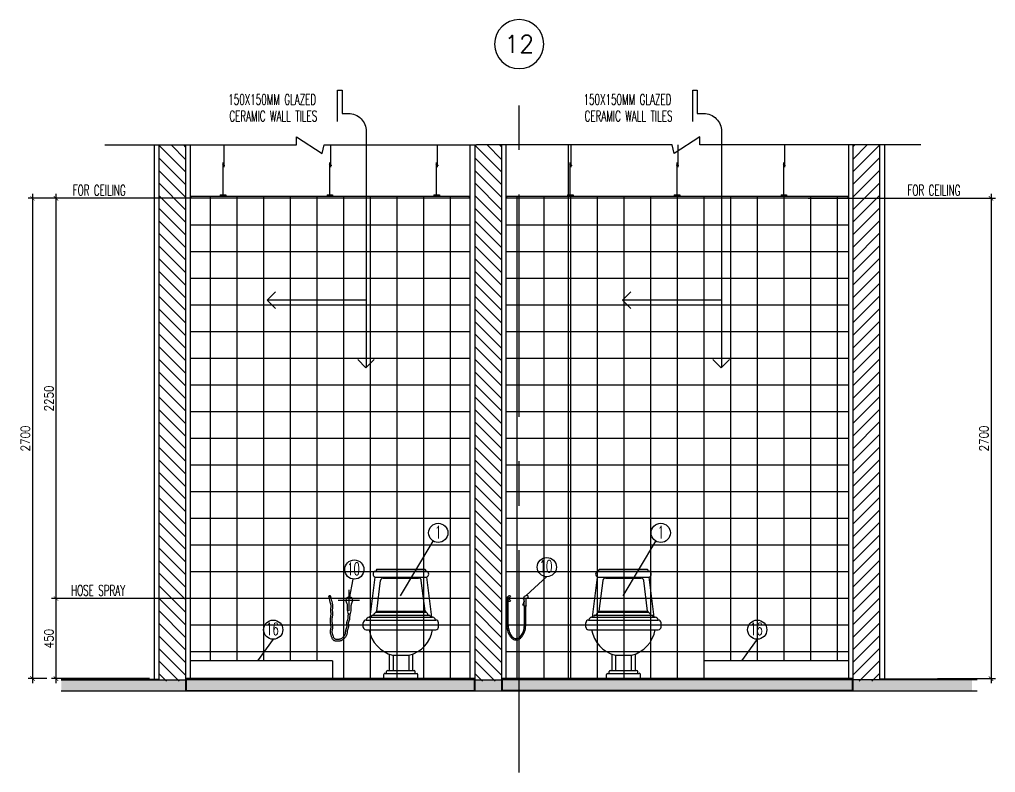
# Model space of a CAD drawing. Extents: x -203233 to -174356, y 196485 to 216410.
# Drawn here: x -195479 to -189994, y 205266 to 209499 of the extents above; entities that cross this region are included whole.
import ezdxf
from ezdxf.enums import TextEntityAlignment as Align

# ---------------------------------------------------------------- set-up
doc = ezdxf.new("R2010")
doc.units = 0
doc.header["$LTSCALE"] = 500
doc.header["$MEASUREMENT"] = 0
for name, pattern in [('CENTER2', [1.125, 0.75, -0.125, 0.125, -0.125]), ('CENTERX2', [4, 2.5, -0.5, 0.5, -0.5]), ('HIDDEN', [0.375, 0.25, -0.125]), ('HIDDEN2', [0.1875, 0.125, -0.0625])]:
    doc.linetypes.add(name, pattern=pattern)
doc.layers.get('0').update_dxf_attribs({"linetype": 'CONTINUOUS'})
doc.layers.get('DEFPOINTS').update_dxf_attribs({"linetype": 'CONTINUOUS'})
for name, color, linetype in [('A-SFIX', 2, 'CONTINUOUS'), ('AX-CR', 2, 'CONTINUOUS'), ('AX-TXT', 2, 'CONTINUOUS'), ('AXES', 11, 'CENTERX2'), ('AXIS', 11, 'CENTER2'), ('DIM1', 2, 'CONTINUOUS'), ('Dimout', 4, 'CONTINUOUS'), ('DW', 7, 'CONTINUOUS'), ('ELE', 3, 'CONTINUOUS'), ('ELV', 7, 'CONTINUOUS'), ('FIX', 2, 'CONTINUOUS'), ('HatchA', 11, 'CONTINUOUS'), ('Plaster', 7, 'CONTINUOUS'), ('SANI', 2, 'CONTINUOUS'), ('SETTING', 3, 'CONTINUOUS'), ('Tile', 5, 'CONTINUOUS'), ('TXT', 2, 'CONTINUOUS'), ('WALL', 6, 'CONTINUOUS'), ('WallPartition', 2, 'CONTINUOUS'), ('Windows', 9, 'CONTINUOUS')]:
    doc.layers.add(name, color=color, linetype=linetype)
doc.styles.add('DIM', font='simplex.shx', dxfattribs={"width": 0.85})
doc.styles.add('ROMANS', font='romans.shx', dxfattribs={"width": 0.6})
doc.dimstyles.new('DIM1-25', dxfattribs={"dimscale": 25, "dimtxt": 2, "dimasz": 1, "dimexe": 1, "dimexo": 1, "dimgap": 0.6, "dimtad": 1, "dimdec": 0, "dimdsep": 46, "dimtxsty": 'DIM', "dimblk1": 'ARCHTICK', "dimblk2": 'ARCHTICK', "dimsah": 1, "dimcen": 0.09, "dimdle": 1, "dimclrd": 256, "dimclrt": 2, "dimadec": 0, "dimazin": 0, "dimtfac": 1, "dimtdec": 0, "dimtix": 1, "dimtmove": 1, "dimatfit": 3, "dimldrblk": 'ARCHTICK', "dimfxl": 0, "dimtvp": 2, "dimtolj": 1, "dimtzin": 0, "dimarcsym": 0})

# ---------------------------------------------------------------- blocks, each defined once
blk = doc.blocks.new('A$C69CD438C')
at = {"layer": 'A-SFIX'}
for p, q in [((65.9, 603.8, 658.7), (356.8, 603.8, 658.7)), ((76.8, 614.7, 658.7), (345.8, 614.7, 658.7)), ((38.4, 345.8, 658.7), (65.9, 570.8, 658.7)), ((65.9, 570.8, 658.7), (356.8, 570.8, 658.7)), ((75.6, 378.7, 658.7), (96.7, 551.5, 658.7)), ((111.9, 565, 658.7), (310.7, 565, 658.7)), ((347, 378.7, 658.7), (326, 551.5, 658.7)), ((384.2, 345.8, 658.7), (356.8, 570.8, 658.7)), ((15.4, 329.3, 658.7), (407.3, 329.3, 658.7)), ((32.9, 345.8, 658.7), (389.7, 345.8, 658.7)), ((51.2, 356.8, 658.7), (371.4, 356.8, 658.7)), ((70, 373.2, 658.7), (352.6, 373.2, 658.7)), ((75.6, 378.7, 658.7), (347, 378.7, 658.7)), ((0, 289.8, 658.7), (0, 314, 658.7)), ((15.4, 274.4, 658.7), (407.3, 274.4, 658.7)), ((422.6, 289.8, 658.7), (422.6, 314, 658.7)), ((145.5, 137.8, 658.7), (145.5, 46.1, 658.7)), ((164.7, 131.7, 658.7), (258, 131.7, 658.7)), ((167.4, 131.7, 658.7), (167.4, 46.1, 658.7)), ((255.2, 131.7, 658.7), (255.2, 46.1, 658.7)), ((277.2, 137.8, 658.7), (277.2, 46.1, 658.7)), ((115.6, 0, 658.7), (115.6, 23.1, 658.7)), ((307.1, 0), (115.6, 0)), ((122.2, 29.6, 658.7), (300.5, 29.6, 658.7)), ((130.5, 29.6, 658.7), (130.5, 39.5, 658.7)), ((137.1, 46.1, 658.7), (285.5, 46.1, 658.7)), ((292.1, 29.6, 658.7), (292.1, 39.5, 658.7)), ((307.1, 0, 658.7), (307.1, 23.1, 658.7))]:
    blk.add_line(p, q, dxfattribs=at)
for centre, radius, start, end in [((72.7, 587.3, 658.7), 17.8, 112.6199, 247.3801), ((79.6, 606.5, 658.7), 8.68, 108.4349, 198.4349), ((343, 606.5, 658.7), 8.68, 341.5651, 71.5651), ((349.9, 587.3, 658.7), 17.8, 292.6199, 67.3801), ((111.9, 549.6, 658.7), 15.4, 90, 173.047), ((310.7, 549.6, 658.7), 15.4, 6.953, 90), ((15.4, 314, 658.7), 15.4, 90, 180), ((35.7, 326.6, 658.7), 19.4, 98.1301, 171.8699), ((58.5, 343.3, 658.7), 15.3, 118.3046, 170.726), ((92.8, 342.2, 658.7), 38.5, 126.2886, 157.7863), ((76.4, 372.4, 658.7), 6.42, 96.9853, 172.0974), ((346.2, 372.4, 658.7), 6.42, 7.9026, 83.0147), ((329.8, 342.2, 658.7), 38.5, 22.2137, 53.7114), ((364.2, 343.3, 658.7), 15.3, 9.274, 61.6954), ((387, 326.6, 658.7), 19.4, 8.1301, 81.8699), ((407.3, 314, 658.7), 15.4, 0, 90), ((15.4, 289.8, 658.7), 15.4, 180, 270), ((208.2, 304.1, 658.7), 177.8, 189.598, 255.8207), ((214.4, 304.1, 658.7), 177.8, 284.1793, 350.402), ((407.3, 289.8, 658.7), 15.4, 270, 0), ((122.2, 23.1, 658.7), 6.59, 90, 180), ((137.1, 39.5, 658.7), 6.59, 90, 180), ((285.5, 39.5, 658.7), 6.59, 0, 90), ((300.5, 23.1, 658.7), 6.59, 0, 90)]:
    blk.add_arc(centre, radius, start, end, dxfattribs=at)
blk = doc.blocks.new('walling')
at = {"layer": 'ELV'}
blk.add_line((0.1363, -1.1797), (-0.4198, -1.1797), dxfattribs=at)
blk.add_lwpolyline([(-0.025, -0.176), (-0.025, 0), (0, 0), (0, -0.1306), (0.0363, -0.1306, -0.414214), (0.1363, -0.2306), (0.1363, -1.5582)], format="xyb", dxfattribs=at)
at = {"layer": 'WALL'}
for p, q in [((-0.4198, -1.1797), (-0.3736, -1.1334)), ((-0.4198, -1.1797), (-0.3736, -1.2259)), ((0.1345, -1.56), (0.0882, -1.5137)), ((0.1345, -1.56), (0.1808, -1.5137))]:
    blk.add_line(p, q, dxfattribs=at)
at = {"layer": 'TXT', "style": 'ROMANS', "width": 0.6}
for s, p in [('150X150MM GLAZED', (-0.639, -0.0816)), ('CERAMIC WALL TILES', (-0.6331, -0.1746))]:
    blk.add_text(s, height=0.06, dxfattribs=at).set_placement(p)
blk = doc.blocks.new('GAN')
for p, q in [((-0.0212, 0.1644), (-0.0212, 0.29)), ((-0.0155, 0.01), (-0.0155, 0.1918)), ((0, 0.01), (-0.031, 0.01)), ((-0.031, 0.01), (-0.031, 0)), ((0, 0.01), (0, 0))]:
    blk.add_line(p, q)
blk.add_lwpolyline([(-0.0118, 0.184), (-0.024, 0.1754), (-0.0113, 0.1703)])
blk = doc.blocks.new('A$C03B742BD')
at = {"layer": 'SANI'}
for p, q in [((0, 0.238), (0, 0.247)), ((0.003, 0.25), (0.01, 0.25)), ((0.003, 0.235), (0.007, 0.235)), ((0.01, 0.192), (0.01, 0.232)), ((0.0225, 0.192), (0.0225, 0.2375)), ((0.0225, 0.221), (0.0291, 0.197)), ((0.1091, 0.234), (0.1003, 0.2428)), ((0.1091, 0.2324), (0.1003, 0.2237)), ((0.1155, 0.2404), (0.1067, 0.2492)), ((0.1155, 0.2261), (0.1067, 0.2173)), ((0.012, 0.19), (0.0205, 0.19)), ((0.0225, 0.2172), (0.0282, 0.1967))]:
    blk.add_line(p, q, dxfattribs=at)
for points in [[(0.12, 0.2271), (0.12, 0.09, -0.060702), (0.1156, 0.0539, -0.074102), (0.1043, 0.0264, -0.106911), (0.0852, 0.0059, -0.152771), (0.0663, 0, -0.152771), (0.0473, 0.0059, -0.106911), (0.0282, 0.0264, -0.074102), (0.0169, 0.0539, -0.060702), (0.0125, 0.09), (0.0125, 0.19)], [(0.1125, 0.2231), (0.1125, 0.09, -0.060702), (0.1083, 0.0557, -0.074102), (0.0978, 0.0302, -0.106911), (0.0809, 0.0121, -0.152771), (0.0663, 0.0075, -0.152771), (0.0516, 0.0121, -0.106911), (0.0347, 0.0302, -0.074102), (0.0242, 0.0557, -0.060702), (0.02, 0.09), (0.02, 0.19)], [(0.0225, 0.2283, 0.064258), (0.0248, 0.2292, 0.106392), (0.0269, 0.2311, 0.159292), (0.0277, 0.2335, 0.159292), (0.0269, 0.236, 0.106392), (0.0248, 0.2379, 0.066222), (0.0224, 0.2388, 0.057624)], [(0.0225, 0.2303, 0.046557), (0.0238, 0.2309, 0.106392), (0.0253, 0.2323, 0.159292), (0.0257, 0.2335, 0.159292), (0.0253, 0.2348, 0.106392), (0.0238, 0.2362, 0.046557), (0.0225, 0.2367, 0.057624)]]:
    blk.add_lwpolyline(points, format="xyb", dxfattribs=at)
blk.add_circle((0.1163, 0.2332), 0.0072, dxfattribs=at)
for centre, radius, start, end in [((0.003, 0.247), 0.003, 90, 180), ((0.003, 0.238), 0.003, 180, 270), ((0.007, 0.232), 0.003, 0, 90), ((0.01, 0.2375), 0.0125, 0, 90), ((0.1035, 0.246), 0.0045, 45, 225), ((0.1035, 0.2205), 0.0045, 135, 315), ((0.012, 0.192), 0.002, 180, 270), ((0.0205, 0.192), 0.002, 270, 0), ((0.0286, 0.1968), 0.0005, 194.5389, 16.2381)]:
    blk.add_arc(centre, radius, start, end, dxfattribs=at)
blk = doc.blocks.new('A$C54676CD1')
at = {"layer": 'AXIS', "linetype": 'CENTER2', "ltscale": 10}
for p, q in [((0.1153, 0.1709), (0.1153, 0.29)), ((0.1716, 0.2302), (0.0525, 0.2302))]:
    blk.add_line(p, q, dxfattribs=at)
at = {"layer": 'DIM1', "linetype": 'HIDDEN'}
for points in [[(0.1196, 0.156), (0.1183, 0.1482), (0.1175, 0.142), (0.117, 0.1369), (0.1167, 0.1328), (0.1165, 0.1294), (0.1164, 0.1262), (0.1161, 0.1231), (0.1155, 0.1198), (0.1146, 0.1167), (0.1135, 0.1137), (0.1124, 0.1111), (0.1114, 0.1087), (0.1105, 0.1066), (0.1099, 0.1048), (0.1094, 0.1033), (0.1092, 0.1022), (0.1092, 0.1011), (0.1093, 0.0997), (0.1095, 0.0979), (0.1099, 0.0957), (0.1104, 0.0932), (0.1108, 0.0902), (0.111, 0.0869), (0.1109, 0.0832), (0.1103, 0.0796), (0.1094, 0.0762), (0.1084, 0.0731), (0.1073, 0.0702), (0.1063, 0.0674), (0.1053, 0.0648), (0.1046, 0.0625), (0.104, 0.0602), (0.1036, 0.058), (0.1033, 0.0555), (0.1031, 0.0527), (0.1028, 0.0497), (0.1025, 0.0464), (0.102, 0.0428), (0.1012, 0.039), (0.1, 0.0351), (0.0983, 0.0312), (0.0963, 0.0275), (0.094, 0.0241), (0.0915, 0.0208), (0.0889, 0.0178), (0.0862, 0.0149), (0.0834, 0.0123), (0.0806, 0.01), (0.0778, 0.0079), (0.0749, 0.0061), (0.0719, 0.0045), (0.0689, 0.0032), (0.0658, 0.0022), (0.0627, 0.0014), (0.0595, 0.0008), (0.0563, 0.0004), (0.0529, 0.0001), (0.0494, 0), (0.0458, 0.0001), (0.042, 0.0004), (0.0382, 0.001), (0.0344, 0.0021), (0.0306, 0.0036), (0.0269, 0.0059), (0.0237, 0.0088), (0.0212, 0.012), (0.0194, 0.0153), (0.018, 0.0186), (0.0169, 0.0217), (0.016, 0.0246), (0.0152, 0.0273), (0.0145, 0.0298), (0.0137, 0.0322), (0.0128, 0.0347), (0.0119, 0.0374), (0.011, 0.0402), (0.0102, 0.0433), (0.0095, 0.0465), (0.0091, 0.05), (0.0089, 0.0537), (0.0092, 0.0573), (0.0097, 0.0607), (0.0103, 0.064), (0.011, 0.0671), (0.0116, 0.0702), (0.012, 0.0732), (0.0124, 0.0763), (0.0125, 0.0795), (0.0124, 0.0831), (0.012, 0.087), (0.0115, 0.0913), (0.0109, 0.0959), (0.0102, 0.1007), (0.0096, 0.1057), (0.0092, 0.1108), (0.009, 0.1161), (0.009, 0.1212), (0.0094, 0.1262), (0.0099, 0.1309), (0.0105, 0.1354), (0.0111, 0.1396), (0.0117, 0.1435), (0.0122, 0.1471), (0.0125, 0.1503), (0.0126, 0.1533), (0.0126, 0.1563), (0.0125, 0.1592), (0.0123, 0.1622), (0.012, 0.1652), (0.0118, 0.1684), (0.0116, 0.1717), (0.0115, 0.1752), (0.0116, 0.1787), (0.0118, 0.1822), (0.012, 0.1855), (0.0123, 0.1887), (0.0126, 0.1917), (0.0127, 0.1946), (0.0128, 0.1973), (0.0128, 0.1998), (0.0125, 0.2023), (0.0121, 0.2051), (0.0113, 0.2089), (0.0101, 0.214), (0.0085, 0.2207), (0.0062, 0.2293), (0.0034, 0.2403), (0, 0.254)], [(0.1097, 0.1576), (0.1084, 0.1496), (0.1076, 0.1431), (0.107, 0.1378), (0.1067, 0.1334), (0.1066, 0.1299), (0.1064, 0.127), (0.1062, 0.1244), (0.1057, 0.1221), (0.1051, 0.1197), (0.1042, 0.1174), (0.1032, 0.115), (0.1022, 0.1127), (0.1012, 0.1103), (0.1004, 0.1079), (0.0997, 0.1056), (0.0993, 0.1032), (0.0992, 0.1009), (0.0993, 0.0986), (0.0997, 0.0963), (0.1001, 0.0939), (0.1005, 0.0916), (0.1009, 0.0892), (0.101, 0.0867), (0.1009, 0.0842), (0.1005, 0.0817), (0.0998, 0.0791), (0.099, 0.0764), (0.098, 0.0737), (0.0969, 0.0709), (0.0959, 0.0681), (0.095, 0.0653), (0.0942, 0.0624), (0.0937, 0.0595), (0.0933, 0.0565), (0.0931, 0.0535), (0.0929, 0.0506), (0.0926, 0.0476), (0.0922, 0.0446), (0.0915, 0.0416), (0.0906, 0.0386), (0.0893, 0.0356), (0.0877, 0.0327), (0.0858, 0.0298), (0.0837, 0.0271), (0.0815, 0.0245), (0.0792, 0.0221), (0.0768, 0.0198), (0.0745, 0.0179), (0.0722, 0.0162), (0.0699, 0.0148), (0.0676, 0.0136), (0.0653, 0.0126), (0.063, 0.0118), (0.0605, 0.0112), (0.0579, 0.0107), (0.0552, 0.0103), (0.0523, 0.0101), (0.0493, 0.01), (0.0463, 0.0101), (0.0433, 0.0103), (0.0404, 0.0108), (0.0376, 0.0116), (0.0351, 0.0126), (0.0329, 0.0139), (0.0311, 0.0156), (0.0296, 0.0176), (0.0283, 0.0198), (0.0273, 0.0222), (0.0264, 0.0248), (0.0256, 0.0274), (0.0248, 0.0301), (0.024, 0.0328), (0.0232, 0.0354), (0.0223, 0.038), (0.0214, 0.0405), (0.0206, 0.043), (0.0199, 0.0456), (0.0194, 0.0482), (0.019, 0.0508), (0.019, 0.0535), (0.0192, 0.0562), (0.0196, 0.0591), (0.0201, 0.062), (0.0208, 0.0652), (0.0214, 0.0685), (0.022, 0.0719), (0.0223, 0.0756), (0.0225, 0.0795), (0.0223, 0.0837), (0.022, 0.088), (0.0214, 0.0926), (0.0208, 0.0972), (0.0201, 0.102), (0.0196, 0.1067), (0.0192, 0.1115), (0.019, 0.1162), (0.019, 0.1208), (0.0193, 0.1253), (0.0198, 0.1297), (0.0204, 0.134), (0.021, 0.1381), (0.0216, 0.1421), (0.0221, 0.146), (0.0225, 0.1497), (0.0226, 0.1532), (0.0226, 0.1565), (0.0225, 0.1598), (0.0222, 0.1629), (0.022, 0.166), (0.0217, 0.1691), (0.0216, 0.1721), (0.0215, 0.1752), (0.0216, 0.1783), (0.0217, 0.1815), (0.022, 0.1846), (0.0223, 0.1878), (0.0225, 0.191), (0.0227, 0.1942), (0.0228, 0.1973), (0.0227, 0.2004), (0.0225, 0.2035), (0.0219, 0.2069), (0.0211, 0.2111), (0.0199, 0.2163), (0.0182, 0.2231), (0.0159, 0.2318), (0.0131, 0.2428), (0.0097, 0.2564)]]:
    blk.add_lwpolyline(points, dxfattribs=at)
at = {"layer": 'DIM1'}
blk.add_circle((0.0046, 0.2544), 0.00364, dxfattribs=at)
at = {"layer": 'SETTING'}
for p, q in [((0.1037, 0.2112), (0.0958, 0.229)), ((0.1268, 0.2112), (0.1347, 0.229)), ((0.1053, 0.1733), (0.1053, 0.2039)), ((0.1067, 0.1648), (0.1058, 0.1685)), ((0.1089, 0.1585), (0.1067, 0.1648)), ((0.124, 0.1658), (0.1247, 0.1685)), ((0.1253, 0.1733), (0.1253, 0.2039)), ((0.1144, 0.1503), (0.1089, 0.1585)), ((0.1147, 0.1503), (0.1205, 0.1567)), ((0.1223, 0.1606), (0.1235, 0.1639))]:
    blk.add_line(p, q, dxfattribs=at)
for centre, radius, start, end in [((0.1153, 0.2302), 0.02, 4.7712, 175.2288), ((0.1013, 0.2314), 0.006, 175.2288, 203.9684), ((0.1292, 0.2314), 0.006, 336.0316, 4.7712), ((0.0873, 0.2039), 0.018, 0, 23.9684), ((0.0973, 0.206), 0.008, 0, 23.9684), ((0.1253, 0.1733), 0.02, 180, 193.7048), ((0.1046, 0.1705), 0.02, 340.7517, 346.2952), ((0.1053, 0.1733), 0.02, 346.2952, 0), ((0.1433, 0.2039), 0.018, 156.0316, 180), ((0.1333, 0.206), 0.008, 156.0316, 180), ((0.1034, 0.1672), 0.02, 328.3138, 340.7517)]:
    blk.add_arc(centre, radius, start, end, dxfattribs=at)
blk = doc.blocks.new('AXU')
at = {"layer": 'AX-CR'}
blk.add_circle((0, 350), 350, dxfattribs=at)
at = {"layer": 'AX-TXT', "style": 'ROMANS'}
blk.add_attdef('AX', text='', height=250, dxfattribs=at).set_placement((0, 350), align=Align.MIDDLE)
blk = doc.blocks.new('_ARCHTICK')
at = {"color": 0, "linetype": 'ByBlock', "const_width": 0.15}
blk.add_lwpolyline([(-0.5, -0.5), (0.5, 0.5)], dxfattribs=at)
blk = doc.blocks.new('*D65')
at = {"layer": 'DEFPOINTS', "color": 0}
for p in [(-194269.8, 208494.1), (-195405.7, 205794.1), (-195299.8, 205794.1)]:
    blk.add_point(p, dxfattribs=at)
at = {"layer": 'Dimout', "color": 0, "lineweight": -2}
for p, q in [((-194294.8, 208494.1), (-195430.7, 208494.1)), ((-195324.8, 205794.1), (-195430.7, 205794.1))]:
    blk.add_line(p, q, dxfattribs=at)
at = {"layer": 'Dimout', "lineweight": -2}
blk.add_line((-195405.7, 208519.1), (-195405.7, 205769.1), dxfattribs=at)
at = {"layer": 'Dimout', "lineweight": -2, "xscale": 25, "yscale": 25, "zscale": 25}
for p, rotation in [((-195405.7, 208494.1), 90), ((-195405.7, 205794.1), 270)]:
    blk.add_blockref('_ARCHTICK', p, dxfattribs=dict(at, rotation=rotation))
at = {"layer": 'Dimout', "color": 2, "insert": (-195445.7, 207144.1), "char_height": 50, "attachment_point": 5, "rotation": 90, "style": 'DIM'}
blk.add_mtext('\\A1;2700', dxfattribs=at)
blk = doc.blocks.new('*D64')
at = {"layer": 'DEFPOINTS', "color": 0}
for p in [(-195273.2, 206244.1), (-194417.3, 206244.1), (-194722.3, 205794.1)]:
    blk.add_point(p, dxfattribs=at)
at = {"layer": 'Dimout', "color": 0, "lineweight": -2}
for p, q in [((-194442.3, 206244.1), (-195298.2, 206244.1)), ((-194747.3, 205794.1), (-195298.2, 205794.1))]:
    blk.add_line(p, q, dxfattribs=at)
at = {"layer": 'Dimout', "lineweight": -2}
blk.add_line((-195273.2, 205769.1), (-195273.2, 206269.1), dxfattribs=at)
at = {"layer": 'Dimout', "lineweight": -2, "xscale": 25, "yscale": 25, "zscale": 25}
for p, rotation in [((-195273.2, 206244.1), 90), ((-195273.2, 205794.1), 270)]:
    blk.add_blockref('_ARCHTICK', p, dxfattribs=dict(at, rotation=rotation))
at = {"layer": 'Dimout', "color": 2, "insert": (-195313.2, 206019.1), "char_height": 50, "attachment_point": 5, "rotation": 90, "style": 'DIM'}
blk.add_mtext('\\A1;450', dxfattribs=at)
blk = doc.blocks.new('*D63')
at = {"layer": 'DEFPOINTS', "color": 0}
for p in [(-195273.2, 208494.1), (-194778.1, 208494.1), (-194417.3, 206244.1)]:
    blk.add_point(p, dxfattribs=at)
at = {"layer": 'Dimout', "color": 0, "lineweight": -2}
for p, q in [((-194803.1, 208494.1), (-195298.2, 208494.1)), ((-194442.3, 206244.1), (-195298.2, 206244.1))]:
    blk.add_line(p, q, dxfattribs=at)
at = {"layer": 'Dimout', "lineweight": -2}
blk.add_line((-195273.2, 206219.1), (-195273.2, 208519.1), dxfattribs=at)
at = {"layer": 'Dimout', "lineweight": -2, "xscale": 25, "yscale": 25, "zscale": 25}
for p, rotation in [((-195273.2, 208494.1), 90), ((-195273.2, 206244.1), 270)]:
    blk.add_blockref('_ARCHTICK', p, dxfattribs=dict(at, rotation=rotation))
at = {"layer": 'Dimout', "color": 2, "insert": (-195313.2, 207369.1), "char_height": 50, "attachment_point": 5, "rotation": 90, "style": 'DIM'}
blk.add_mtext('\\A1;2250', dxfattribs=at)
blk = doc.blocks.new('*D70')
at = {"layer": 'DEFPOINTS', "color": 0}
for p in [(-191070.8, 208494.1), (-190345.5, 205794.1), (-190018.8, 205794.1)]:
    blk.add_point(p, dxfattribs=at)
at = {"layer": 'Dimout', "color": 0, "lineweight": -2}
for p, q in [((-191045.8, 208494.1), (-189993.8, 208494.1)), ((-190320.5, 205794.1), (-189993.8, 205794.1))]:
    blk.add_line(p, q, dxfattribs=at)
at = {"layer": 'Dimout', "lineweight": -2}
blk.add_line((-190018.8, 208519.1), (-190018.8, 205769.1), dxfattribs=at)
at = {"layer": 'Dimout', "lineweight": -2, "xscale": 25, "yscale": 25, "zscale": 25}
for p, rotation in [((-190018.8, 208494.1), 90), ((-190018.8, 205794.1), 270)]:
    blk.add_blockref('_ARCHTICK', p, dxfattribs=dict(at, rotation=rotation))
at = {"layer": 'Dimout', "color": 2, "insert": (-190058.8, 207144.1), "char_height": 50, "attachment_point": 5, "rotation": 90, "style": 'DIM'}
blk.add_mtext('\\A1;2700', dxfattribs=at)

msp = doc.modelspace()

# ---------------------------------------------------------------- hatches: boundary and pattern name
at = {"layer": 'HatchA'}
h = msp.add_hatch(dxfattribs=at)
h.set_pattern_fill('ANSI31', color=256, scale=400, style=0)
h.set_pattern_definition([(135, (-402412.92, 5327.386), (35.355339, 35.355339), [])])
h.paths.add_polyline_path([(-194695.3, 208794.1), (-194545.3, 208794.1), (-194545.3, 205779.1), (-194695.3, 205779.1)])
h = msp.add_hatch(dxfattribs=at)
h.set_pattern_fill('ANSI31', color=256, scale=400, style=0)
h.set_pattern_definition([(135, (-400637.92, 5327.386), (35.355339, 35.355339), [])])
h.paths.add_polyline_path([(-192920.3, 208794.1), (-192770.3, 208794.1), (-192770.3, 205779.1), (-192920.3, 205779.1)])
h = msp.add_hatch(dxfattribs=at)
h.set_pattern_fill('ANSI31', color=256, scale=400, style=0)
h.set_pattern_definition([(45, (17072.346, 5327.386), (-35.355339, 35.355339), [])])
h.paths.add_polyline_path([(-190645.3, 208794.1), (-190795.3, 208794.1), (-190795.3, 205779.1), (-190645.3, 205779.1)])
at = {"layer": 'Windows'}
h = msp.add_hatch(dxfattribs=at)
h.set_pattern_fill('AR-SAND', color=256, scale=25, style=0)
h.set_pattern_definition([(37.5, (0, 0), (-1.574834, 48.170594), [0, -38, 0, -42.5, 0, -40.625]), (7.5, (0, 0), (44.244418, 70.553652), [0, -20.5, 0, -34.25, 0, -13.125]), (327.5, (-30.75, 0), (77.8535465, 0.1414763), [0, -12.5, 0, -45, 0, -58.75]), (317.5, (-30.75, 0), (75.153165, 21.941889), [0, -6.25, 0, -29.5, 0, -33.75])])
h.paths.add_polyline_path([(-194545.3, 205788.1), (-195244.2, 205788.1), (-195244.2, 205724.1), (-194545.3, 205724.1)])
h.paths.add_polyline_path([(-192924.3, 205788.1), (-194541.3, 205788.1), (-194541.3, 205728.1), (-192924.3, 205728.1)])
h.paths.add_polyline_path([(-192770.3, 205788.1), (-192920.3, 205788.1), (-192920.3, 205724.1), (-192770.3, 205724.1)])
h.paths.add_polyline_path([(-192670.3, 205788.1), (-192766.3, 205788.1), (-192766.3, 205728.1), (-192670.3, 205728.1)])
h.paths.add_polyline_path([(-190799.3, 205788.1), (-192670.3, 205788.1), (-192670.3, 205728.1), (-190799.3, 205728.1)])
h.paths.add_polyline_path([(-190125.2, 205788.1), (-190795.3, 205788.1), (-190795.3, 205724.1), (-190125.2, 205724.1)])

# ---------------------------------------------------------------- linework, layer by layer
for p, q in [((-192951, 208504.1), (-194516.6, 208504.1)), ((-190824, 208504.1), (-192741.6, 208504.1))]:
    msp.add_line(p, q)
at = {"layer": 'A-SFIX'}
for p, q in [((-193720.3, 205894.1), (-194520.3, 205894.1)), ((-193720.3, 205894.1), (-193720.3, 205794.1)), ((-190820.3, 205894.1), (-191632.8, 205894.1)), ((-191632.8, 205894.1), (-191632.8, 205794.1))]:
    msp.add_line(p, q, dxfattribs=at)
at = {"layer": 'AXES'}
msp.add_line((-192670.3, 205266.3), (-192670.3, 209223.4), dxfattribs=at)
at = {"layer": 'DW'}
for p, q in [((-193336.7, 206259.1), (-193153, 206567)), ((-192086.3, 206259.1), (-191902.6, 206567)), ((-193606.1, 206354), (-193625.1, 206244.3))]:
    msp.add_line(p, q, dxfattribs=at)
at = {"layer": 'ELE'}
for points in [[(-194999.2, 208794.1), (-193921.4, 208794.1), (-193921.4, 208839.3), (-193777.9, 208745.8), (-193766.1, 208794.1), (-193766.1, 208794.1), (-192911.3, 208794.1)], [(-190413.1, 208794.1), (-191655.8, 208794.1), (-191655.8, 208839.3), (-191799.2, 208745.8), (-191811.1, 208794.1), (-191811.1, 208794.1), (-192911.3, 208794.1)]]:
    msp.add_lwpolyline(points, dxfattribs=at)
at = {"layer": 'FIX', "color": 2}
for p, q in [((-192515.1, 206367.2), (-192630.9, 206261.2)), ((-194052.7, 206015.3), (-194140.7, 205894.1)), ((-191332.8, 206015.3), (-191420.9, 205894.1))]:
    msp.add_line(p, q, dxfattribs=at)
for centre in [(-193125.3, 206613.4), (-191875, 206613.4), (-193596.9, 206407.1), (-192515.1, 206421.1), (-194052.7, 206069.2), (-191332.8, 206069.2)]:
    msp.add_circle(centre, 54, dxfattribs=at)
at = {"layer": 'Plaster'}
for p, q in [((-194722.3, 208794.1), (-194722.3, 205791.1)), ((-194520.3, 208794.1), (-194520.3, 205794.1)), ((-192947.3, 208794.1), (-192947.3, 205794.1)), ((-192745.3, 208794.1), (-192745.3, 205794.1)), ((-192395.3, 208794.1), (-192395.3, 205794.1)), ((-190820.3, 208794.1), (-190820.3, 205794.1)), ((-190618.3, 208794.1), (-190618.3, 205794.1)), ((-194516.6, 208504.1), (-194516.6, 208494.1)), ((-194516.6, 208504.1), (-194516.6, 208494.1)), ((-192951, 208504.1), (-192951, 208494.1)), ((-192951, 208504.1), (-192951, 208494.1)), ((-192741.6, 208504.1), (-192741.6, 208494.1)), ((-192741.6, 208504.1), (-192741.6, 208494.1)), ((-190824, 208504.1), (-190824, 208494.1)), ((-190824, 208504.1), (-190824, 208494.1)), ((-190824, 208504.1), (-190824, 208494.1)), ((-195244.2, 205791.1), (-194695.3, 205791.1)), ((-192920.3, 205794.1), (-194545.3, 205794.1)), ((-192920.3, 205788.1), (-194545.3, 205788.1)), ((-190795.3, 205794.1), (-192770.3, 205794.1)), ((-190795.3, 205788.1), (-192770.3, 205788.1)), ((-190096.4, 205791.1), (-190645.3, 205791.1))]:
    msp.add_line(p, q, dxfattribs=at)
at = {"layer": 'Tile'}
for p, q in [((-192947.3, 208494.1), (-194520.3, 208494.1)), ((-194407.8, 208504.1), (-194407.8, 205894.1)), ((-194257.8, 208504.1), (-194257.8, 205894.1)), ((-194107.8, 208504.1), (-194107.8, 205894.1)), ((-193957.8, 208504.1), (-193957.8, 205894.1)), ((-193807.8, 208504.1), (-193807.8, 205894.1)), ((-193657.8, 208504.1), (-193657.8, 205794.1)), ((-193507.8, 208504.1), (-193507.8, 205794.1)), ((-193357.8, 208504.1), (-193357.8, 205794.1)), ((-193207.8, 208504.1), (-193207.8, 205794.1)), ((-193057.8, 208504.1), (-193057.8, 205794.1)), ((-190820.3, 208494.1), (-192745.3, 208494.1)), ((-192682.8, 208504.1), (-192682.8, 205794.1)), ((-192532.8, 208504.1), (-192532.8, 205794.1)), ((-192382.8, 208504.1), (-192382.8, 205794.1)), ((-192232.8, 208504.1), (-192232.8, 205794.1)), ((-192082.8, 208504.1), (-192082.8, 205794.1)), ((-191932.8, 208504.1), (-191932.8, 205794.1)), ((-191782.8, 208504.1), (-191782.8, 205794.1)), ((-191632.8, 208504.1), (-191632.8, 205794.1)), ((-191482.8, 208504.1), (-191482.8, 205894.1)), ((-191332.8, 208504.1), (-191332.8, 205894.1)), ((-191182.8, 208504.1), (-191182.8, 205894.1)), ((-191032.8, 208504.1), (-191032.8, 205894.1)), ((-190882.8, 208504.1), (-190882.8, 205894.1)), ((-192947.3, 208344.1), (-194520.3, 208344.1)), ((-190820.3, 208344.1), (-192745.3, 208344.1)), ((-192947.3, 208194.1), (-194520.3, 208194.1)), ((-190820.3, 208194.1), (-192745.3, 208194.1)), ((-192947.3, 208044.1), (-194520.3, 208044.1)), ((-190820.3, 208044.1), (-192745.3, 208044.1)), ((-192947.3, 207894.1), (-194520.3, 207894.1)), ((-190820.3, 207894.1), (-192745.3, 207894.1)), ((-192947.3, 207744.1), (-194520.3, 207744.1)), ((-190820.3, 207744.1), (-192745.3, 207744.1)), ((-192947.3, 207594.1), (-194520.3, 207594.1)), ((-190820.3, 207594.1), (-192745.3, 207594.1)), ((-192947.3, 207444.1), (-194520.3, 207444.1)), ((-190820.3, 207444.1), (-192745.3, 207444.1)), ((-192947.3, 207294.1), (-194520.3, 207294.1)), ((-190820.3, 207294.1), (-192745.3, 207294.1)), ((-192947.3, 207144.1), (-194520.3, 207144.1)), ((-190820.3, 207144.1), (-192745.3, 207144.1)), ((-192947.3, 206994.1), (-194520.3, 206994.1)), ((-190820.3, 206994.1), (-192745.3, 206994.1)), ((-192947.3, 206844.1), (-194520.3, 206844.1)), ((-190820.3, 206844.1), (-192745.3, 206844.1)), ((-192947.3, 206694.1), (-194520.3, 206694.1)), ((-190820.3, 206694.1), (-192745.3, 206694.1)), ((-192947.3, 206544.1), (-194520.3, 206544.1)), ((-190820.3, 206544.1), (-192745.3, 206544.1)), ((-192947.3, 206394.1), (-194520.3, 206394.1)), ((-190820.3, 206394.1), (-192745.3, 206394.1)), ((-192947.3, 206244.1), (-194520.3, 206244.1)), ((-190820.3, 206244.1), (-192745.3, 206244.1)), ((-192947.3, 206094.1), (-194520.3, 206094.1)), ((-190820.3, 206094.1), (-192745.3, 206094.1)), ((-192947.3, 205944.1), (-194520.3, 205944.1)), ((-190820.3, 205944.1), (-192745.3, 205944.1))]:
    msp.add_line(p, q, dxfattribs=at)
at = {"layer": 'WALL'}
for p, q in [((-194695.3, 208794.1), (-194695.3, 205788.1)), ((-194545.3, 208794.1), (-194545.3, 205724.1)), ((-192920.3, 208794.1), (-192920.3, 205724.1)), ((-192770.3, 208794.1), (-192770.3, 205724.1)), ((-190795.3, 208794.1), (-190795.3, 205724.1)), ((-190645.3, 208794.1), (-190645.3, 205788.1)), ((-195244.2, 205788.1), (-194545.3, 205788.1)), ((-194541.3, 205788.1), (-194541.3, 205728.1)), ((-192924.3, 205788.1), (-192924.3, 205728.1)), ((-192920.3, 205788.1), (-192770.3, 205788.1)), ((-192766.3, 205788.1), (-192766.3, 205728.1)), ((-190799.3, 205788.1), (-190799.3, 205728.1)), ((-190096.4, 205788.1), (-190795.3, 205788.1)), ((-190096.4, 205724.1), (-195244.2, 205724.1)), ((-194541.3, 205728.1), (-192924.3, 205728.1)), ((-190799.3, 205728.1), (-192766.3, 205728.1))]:
    msp.add_line(p, q, dxfattribs=at)
at = {"layer": 'WallPartition', "linetype": 'HIDDEN2', "const_width": 2}
for points in [[(-194543.3, 205788.1), (-194543.3, 205726.1), (-192922.3, 205726.1), (-192922.3, 205788.1)], [(-192768.3, 205788.1), (-192768.3, 205726.1), (-190797.3, 205726.1), (-190797.3, 205788.1)]]:
    msp.add_lwpolyline(points, dxfattribs=at)

# ---------------------------------------------------------------- block references
at = {"xscale": -1000, "yscale": 1000, "zscale": 1000}
for p in [(-194350, 208504.1), (-193750, 208504.1), (-193150, 208504.1), (-192399, 208504.1), (-191799, 208504.1), (-191199, 208504.1)]:
    msp.add_blockref('GAN', p, dxfattribs=at)
at = {"layer": 'A-SFIX'}
for p in [(-193546.5, 205794.1), (-192296.1, 205794.1)]:
    msp.add_blockref('A$C69CD438C', p, dxfattribs=at)
at = {"layer": 'AXES'}
ref = msp.add_blockref('AXU', (-192670.3, 209499.4), dxfattribs=dict(at, xscale=-0.3942857142857143, yscale=0.3942857142857143, zscale=0.3942857142857143, rotation=180))
ref.add_attrib('AX', '12', dxfattribs={"layer": 'AX-TXT', "color": 6, "height": 98.57, "style": 'ROMANS'}).set_placement((-192670.3, 209361.4), align=Align.MIDDLE)
at = {"layer": 'Plaster', "xscale": 1000, "yscale": 1000, "zscale": 1000}
msp.add_blockref('A$C54676CD1', (-193740.4, 206003.8), dxfattribs=at)
at = {"layer": 'SANI', "xscale": -1000, "yscale": 1000, "zscale": 1000}
msp.add_blockref('A$C03B742BD', (-192620.9, 206011.2), dxfattribs=at)
at = {"layer": 'WALL', "xscale": 1000, "yscale": 1000, "zscale": 1000}
for p in [(-193666.2, 209101.3), (-191669.7, 209101.3)]:
    msp.add_blockref('walling', p, dxfattribs=at)

# ---------------------------------------------------------------- texts
at = {"layer": 'TXT', "style": 'ROMANS', "width": 0.6}
for s, height, p in [('FOR CEILING', 60, (-195179.6, 208509.6)), ('FOR CEILING', 60, (-190488.4, 208509.6)), ('1', 70, (-193143.6, 206582.5)), ('1', 70, (-191893.2, 206582.5)), ('10', 70, (-193637.5, 206376.3)), ('10', 70, (-192555.7, 206390.2)), ('HOSE SPRAY', 60, (-195188.7, 206259.6)), ('16', 70, (-194093.3, 206038.3)), ('16', 70, (-191373.5, 206038.3))]:
    msp.add_text(s, height=height, dxfattribs=at).set_placement(p)

# ---------------------------------------------------------------- dimensions: what is measured, and where the dimension line sits
at = {"layer": 'Dimout'}
for base, p1, p2, picture, middle in [((-195405.7, 205794.1), (-194269.8, 208494.1), (-195299.8, 205794.1), '*D65', (-195445.7, 207144.1)), ((-195273.2, 208494.1), (-194417.3, 206244.1), (-194778.1, 208494.1), '*D63', (-195313.2, 207369.1)), ((-190018.8, 205794.1), (-191070.8, 208494.1), (-190345.5, 205794.1), '*D70', (-190058.8, 207144.1)), ((-195273.2, 206244.1), (-194722.3, 205794.1), (-194417.3, 206244.1), '*D64', (-195313.2, 206019.1))]:
    dim = msp.add_linear_dim(base=base, p1=p1, p2=p2, angle=90, dimstyle='DIM1-25', dxfattribs=at)
    dim.commit()
    dim.dimension.update_dxf_attribs({"geometry": picture, "text_midpoint": middle})

doc.saveas('drawing.dxf')
